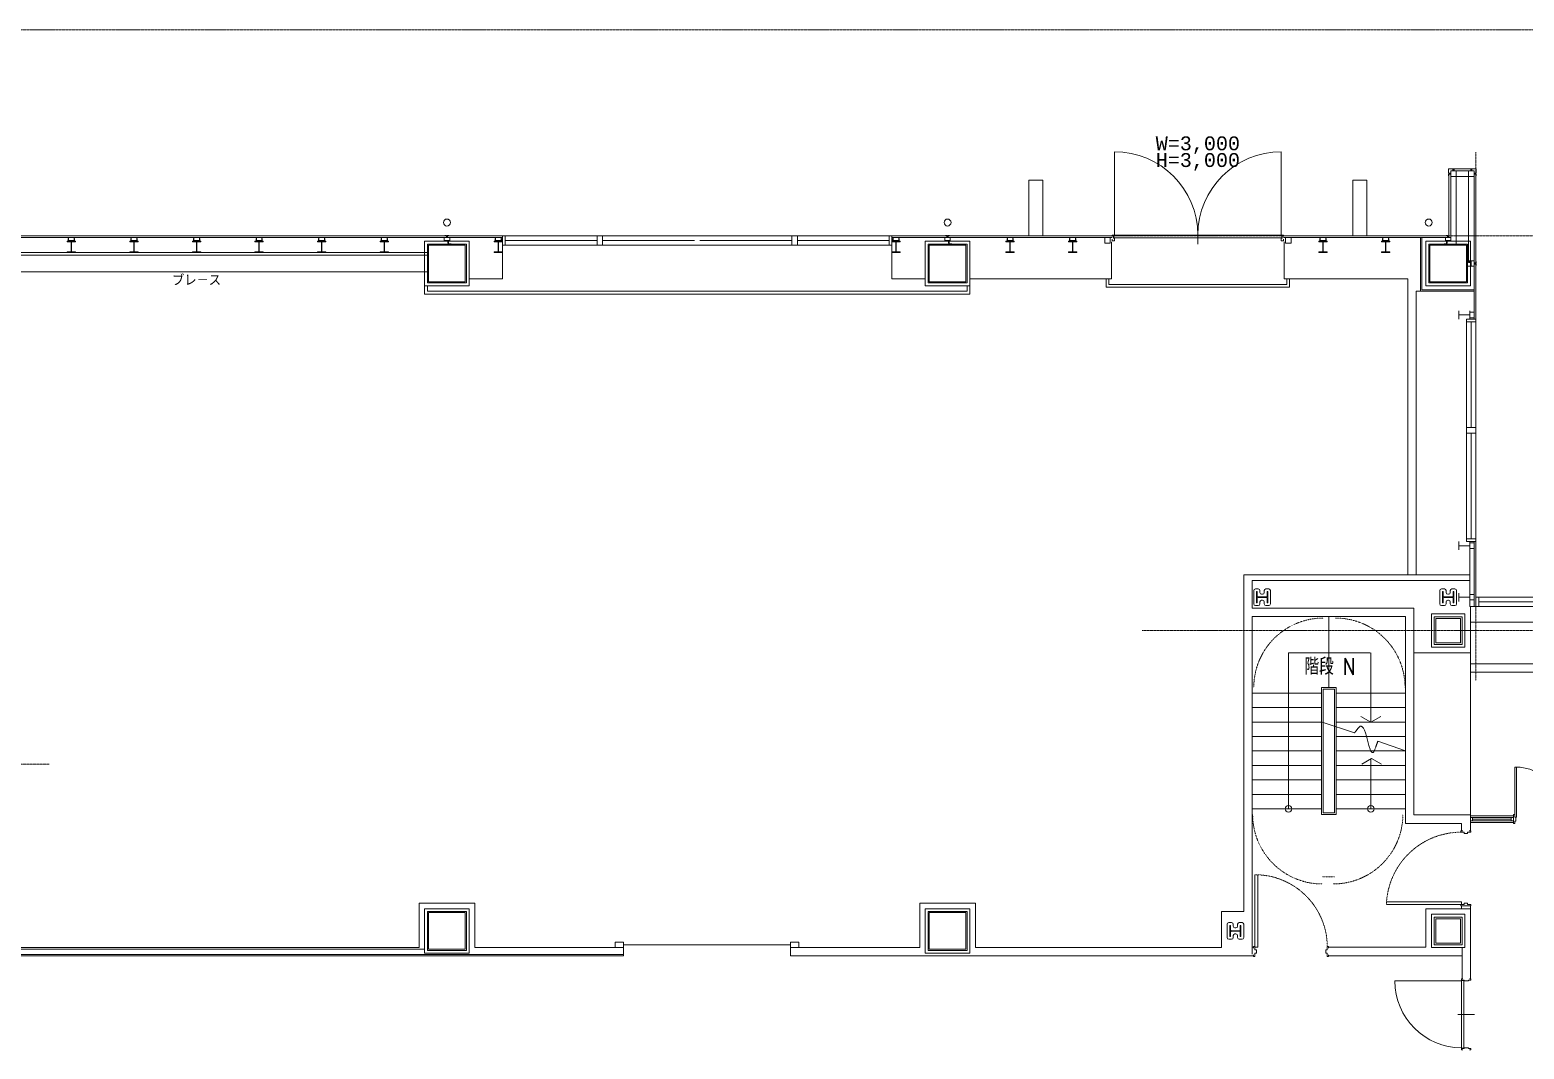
# Model space of a CAD drawing. Extents: x 225000 to 2157367, y 208400 to 840900.
# Drawn here: x 491429 to 518291, y 439077 to 457402 of the extents above; entities that cross this region are included whole.
import ezdxf
from ezdxf.enums import TextEntityAlignment as Align

# ---------------------------------------------------------------- set-up
doc = ezdxf.new("R2010")
doc.units = 0
doc.header["$LTSCALE"] = 10
for name, pattern in [('Data Center Layout_L20$0$CENTER', [2, 1.25, -0.25, 0.25, -0.25]), ('Data Center Layout_L20$0$HIDDENK1', [0.334, 0.167, -0.167]), ('Data Center Layout_L20$0$HIDDENK2', [0.5, 0.25, -0.25]), ('Data Center Layout_L20$0$PHANTOMK2', [2.082, 1.667, -0.083, 0.083, -0.083, 0.083, -0.083])]:
    doc.linetypes.add(name, pattern=pattern)
for name, color, linetype, lineweight in [('Data Center Layout_L20$0$ARC', 252, 'Continuous', 0), ('Data Center Layout_L20$0$K-SIN', 252, 'Data Center Layout_L20$0$CENTER', 9), ('Data Center Layout_L20$0$SUGATA3', 252, 'Continuous', 0)]:
    doc.layers.add(name, color=color, linetype=linetype, lineweight=lineweight)
doc.styles.add('Data Center Layout_L20$0$ATS', font='monotxt', dxfattribs={"bigfont": 'BIGFONT'})
doc.styles.add('Data Center Layout_L20$0$ROMS', font='ROMANS.shx', dxfattribs={"bigfont": 'bigfont.shx'})

# ---------------------------------------------------------------- blocks, each defined once
blk = doc.blocks.new('Data Center Layout_L20')
at = {"layer": 'Data Center Layout_L20$0$ARC'}
for p, q in [((510925.59, 255212.31), (510925.59, 253712.31)), ((513925.59, 255212.31), (513925.59, 253712.31)), ((516935.59, 254806.81), (516935.59, 253667.31)), ((516970.59, 254806.81), (516970.59, 253667.31)), ((517332.59, 254902.31), (517031.09, 254902.31)), ((517332.59, 254867.31), (517031.09, 254867.31)), ((517390.59, 254806.81), (517390.59, 252202.31)), ((517425.59, 254806.81), (517425.59, 252202.31)), ((472395.59, 253702.31), (499925.59, 253702.31)), ((472395.59, 253667.31), (499925.59, 253667.31)), ((506925.59, 253702.31), (499925.59, 253702.31)), ((499925.59, 252927.31), (499925.59, 253702.31)), ((499925.59, 253702.31), (499925.59, 253532.31)), ((499975.59, 253702.31), (499975.59, 253532.31)), ((499975.59, 253617.31), (501625.59, 253617.31)), ((501625.59, 253532.31), (501625.59, 253702.31)), ((501725.59, 253532.31), (501725.59, 253702.31)), ((501725.59, 253617.31), (503375.59, 253617.31)), ((503475.59, 253617.31), (505125.59, 253617.31)), ((505125.59, 253532.31), (505125.59, 253702.31)), ((505225.59, 253532.31), (505225.59, 253702.31)), ((505225.59, 253617.31), (506875.59, 253617.31)), ((506875.59, 253702.31), (506875.59, 253532.31)), ((506925.59, 253702.31), (506925.59, 253532.31)), ((506925.59, 253702.31), (510885.59, 253702.31)), ((506925.59, 253667.31), (510885.59, 253667.31)), ((510875.59, 253592.31), (510875.59, 252927.31)), ((513965.59, 253702.31), (516915.59, 253702.31)), ((513965.59, 253667.31), (516915.59, 253667.31)), ((513975.59, 253592.31), (513975.59, 252927.31)), ((516425.59, 253667.31), (516425.59, 252702.31)), ((516450.59, 253667.31), (516450.59, 252727.31)), ((490275.59, 253402.31), (498575.59, 253402.31)), ((499925.59, 253532.31), (506925.59, 253532.31)), ((498525.59, 252802.31), (498525.59, 252652.31)), ((498575.59, 252802.31), (498575.59, 252702.31)), ((499925.59, 252927.31), (499325.59, 252927.31)), ((507525.59, 252927.31), (506925.59, 252927.31)), ((508275.59, 252802.31), (508275.59, 252702.31)), ((510875.59, 252927.31), (508325.59, 252927.31)), ((508325.59, 252802.31), (508325.59, 252652.31)), ((516200.59, 252927.31), (513975.59, 252927.31)), ((516200.59, 247602.31), (516200.59, 252927.31)), ((498525.59, 252652.31), (508325.59, 252652.31)), ((498575.59, 252702.31), (508275.59, 252702.31)), ((516350.59, 247602.31), (516350.59, 252702.31)), ((517315.59, 252702.31), (516350.59, 252702.31)), ((517390.59, 252702.31), (516425.59, 252702.31)), ((517390.59, 252727.31), (516450.59, 252727.31)), ((517115.59, 252202.31), (517115.59, 252352.31)), ((517315.59, 252277.31), (517115.59, 252277.31)), ((517315.59, 252202.31), (517315.59, 252352.31)), ((517255.59, 252202.31), (517255.59, 248202.31)), ((517255.59, 252202.31), (517425.59, 252202.31)), ((517255.59, 252152.31), (517425.59, 252152.31)), ((517340.59, 252152.31), (517340.59, 250252.31)), ((517425.59, 252202.31), (517425.59, 248202.31)), ((517255.59, 250252.31), (517425.59, 250252.31)), ((517255.59, 250152.31), (517425.59, 250152.31)), ((517340.59, 250152.31), (517340.59, 248252.31)), ((517115.59, 248202.31), (517115.59, 248052.31)), ((517255.59, 248252.31), (517425.59, 248252.31)), ((517255.59, 248202.31), (517425.59, 248202.31)), ((517255.59, 248202.31), (517425.59, 248202.31)), ((517255.59, 248202.31), (517425.59, 248202.31)), ((517315.59, 248202.31), (517315.59, 248052.31)), ((517315.59, 248202.31), (517315.59, 247032.31)), ((517390.59, 248202.31), (517390.59, 247032.31)), ((517425.59, 248202.31), (517425.59, 247032.31)), ((517315.59, 248127.31), (517115.59, 248127.31)), ((517315.59, 247602.31), (513250.59, 247602.31)), ((513250.59, 241552.31), (513250.59, 247602.31)), ((517315.59, 247502.31), (513400.59, 247502.31)), ((513400.59, 247007.31), (513400.59, 247502.31)), ((513430.59, 247082.49), (513430.59, 247322.49)), ((513460.59, 247352.49), (513512.59, 247352.49)), ((513480.59, 247102.49), (513480.59, 247302.49)), ((513480.59, 247302.49), (513492.59, 247302.49)), ((513492.59, 247219.49), (513492.59, 247302.49)), ((513492.59, 247102.49), (513492.59, 247185.49)), ((513505.59, 247206.49), (513655.59, 247206.49)), ((513505.59, 247198.49), (513655.59, 247198.49)), ((513542.59, 247286.49), (513542.59, 247322.49)), ((513572.59, 247256.49), (513588.59, 247256.49)), ((513572.59, 247148.49), (513588.59, 247148.49)), ((513618.59, 247286.49), (513618.59, 247322.49)), ((513648.59, 247352.49), (513700.59, 247352.49)), ((513668.59, 247219.49), (513668.59, 247302.49)), ((513668.59, 247302.49), (513680.59, 247302.49)), ((513668.59, 247102.49), (513668.59, 247185.49)), ((513680.59, 247102.49), (513680.59, 247302.49)), ((513730.59, 247082.49), (513730.59, 247322.49)), ((516775.59, 247082.31), (516775.59, 247322.31)), ((516805.59, 247352.31), (516857.59, 247352.31)), ((516825.59, 247102.31), (516825.59, 247302.31)), ((516825.59, 247302.31), (516837.59, 247302.31)), ((516837.59, 247219.31), (516837.59, 247302.31)), ((516837.59, 247102.31), (516837.59, 247185.31)), ((516850.59, 247206.31), (517000.59, 247206.31)), ((516850.59, 247198.31), (517000.59, 247198.31)), ((516887.59, 247286.31), (516887.59, 247322.31)), ((516917.59, 247256.31), (516933.59, 247256.31)), ((516917.59, 247148.31), (516933.59, 247148.31)), ((516963.59, 247286.31), (516963.59, 247322.31)), ((516993.59, 247352.31), (517045.59, 247352.31)), ((517013.59, 247219.31), (517013.59, 247302.31)), ((517013.59, 247302.31), (517025.59, 247302.31)), ((517013.59, 247102.31), (517013.59, 247185.31)), ((517025.59, 247102.31), (517025.59, 247302.31)), ((517075.59, 247082.31), (517075.59, 247322.31)), ((517115.59, 247277.31), (517115.59, 247127.31)), ((517315.59, 247202.31), (517115.59, 247202.31)), ((517315.59, 247277.31), (517315.59, 247127.31)), ((517425.59, 247202.31), (522925.59, 247202.31)), ((517425.59, 247202.31), (517425.59, 247032.31)), ((517425.59, 247202.31), (517425.59, 247032.31)), ((517475.59, 247032.31), (517475.59, 247202.31)), ((517475.59, 247032.31), (517475.59, 247202.31)), ((516310.59, 247007.31), (513400.59, 247007.31)), ((513400.59, 240787.31), (513400.59, 246857.31)), ((516160.59, 246857.31), (513400.59, 246857.31)), ((513460.59, 247052.49), (513512.59, 247052.49)), ((513480.59, 247102.49), (513492.59, 247102.49)), ((513542.59, 247082.49), (513542.59, 247118.49)), ((513618.59, 247082.49), (513618.59, 247118.49)), ((513648.59, 247052.49), (513700.59, 247052.49)), ((513668.59, 247102.49), (513680.59, 247102.49)), ((516160.59, 243132.31), (516160.59, 246857.31)), ((516310.59, 243292.31), (516310.59, 247007.31)), ((516805.59, 247052.31), (516857.59, 247052.31)), ((516825.59, 247102.31), (516837.59, 247102.31)), ((516887.59, 247082.31), (516887.59, 247118.31)), ((516963.59, 247082.31), (516963.59, 247118.31)), ((516993.59, 247052.31), (517045.59, 247052.31)), ((517013.59, 247102.31), (517025.59, 247102.31)), ((517315.59, 247032.31), (517325.59, 247032.31)), ((517325.59, 247032.31), (517325.59, 243292.31)), ((517425.59, 247032.31), (517325.59, 247032.31)), ((517425.59, 247032.31), (522925.59, 247032.31)), ((517475.59, 247117.31), (519175.59, 247117.31)), ((516310.59, 246202.31), (517325.59, 246202.31)), ((517325.59, 246002.31), (522825.59, 246002.31)), ((517325.59, 245852.31), (522975.59, 245852.31)), ((517165.59, 243132.31), (516160.59, 243132.31)), ((517325.59, 243292.31), (516310.59, 243292.31)), ((517165.59, 243002.31), (517165.59, 243132.31)), ((517325.59, 243002.31), (517325.59, 243292.31)), ((517325.59, 243272.31), (518100.59, 243272.31)), ((517365.59, 243242.31), (517325.59, 243242.31)), ((517365.59, 243182.31), (517325.59, 243182.31)), ((517325.59, 243152.31), (518100.59, 243152.31)), ((517365.59, 243182.31), (517365.59, 243242.31)), ((517365.59, 243242.31), (518060.59, 243242.31)), ((517365.59, 243212.31), (518060.59, 243212.31)), ((517365.59, 243182.31), (518060.59, 243182.31)), ((518060.59, 243242.31), (518100.59, 243242.31)), ((518060.59, 243182.31), (518060.59, 243242.31)), ((518060.59, 243182.31), (518100.59, 243182.31)), ((517155.59, 243002.31), (517155.59, 242977.31)), ((517187.59, 243002.31), (517155.59, 243002.31)), ((517215.59, 242977.31), (517155.59, 242977.31)), ((517215.59, 242977.31), (517215.59, 242952.31)), ((517275.59, 242952.31), (517215.59, 242952.31)), ((517275.59, 242977.31), (517275.59, 242952.31)), ((517335.59, 242977.31), (517275.59, 242977.31)), ((517335.59, 243002.31), (517303.59, 243002.31)), ((517335.59, 243002.31), (517335.59, 242977.31)), ((513451.89, 240862.31), (513451.89, 242212.31)), ((513501.89, 240912.31), (513501.89, 242211.34)), ((498425.59, 241702.31), (499425.59, 241702.31)), ((498425.59, 241702.31), (499425.59, 241702.31)), ((498425.59, 240902.31), (498425.59, 241702.31)), ((499425.59, 241702.31), (499425.59, 240902.31)), ((507425.59, 240902.31), (507425.59, 241702.31)), ((507425.59, 241702.31), (508425.59, 241702.31)), ((508425.59, 241702.31), (508425.59, 240902.31)), ((512850.59, 240902.31), (512850.59, 241552.31)), ((513250.59, 241552.31), (512850.59, 241552.31)), ((517215.59, 241677.31), (515825.59, 241677.31)), ((517165.59, 241727.31), (515826.55, 241727.31)), ((516525.59, 240912.31), (516525.59, 241602.31)), ((516525.59, 241602.31), (517325.59, 241602.31)), ((517155.59, 241652.31), (517155.59, 241677.31)), ((517215.59, 241677.31), (517155.59, 241677.31)), ((517335.59, 241652.31), (517155.59, 241652.31)), ((517165.59, 241727.31), (517165.59, 241677.31)), ((517165.59, 241602.31), (517165.59, 241652.31)), ((517325.59, 241652.31), (517165.59, 241652.31)), ((517275.59, 241702.31), (517215.59, 241702.31)), ((517215.59, 241677.31), (517215.59, 241702.31)), ((517275.59, 241677.31), (517275.59, 241702.31)), ((517335.59, 241677.31), (517275.59, 241677.31)), ((517325.59, 241602.31), (517325.59, 241652.31)), ((517325.59, 241602.31), (517325.59, 240342.31)), ((517335.59, 241652.31), (517335.59, 241677.31)), ((512950.59, 241082.49), (512950.59, 241322.49)), ((512980.59, 241352.49), (513032.59, 241352.49)), ((513000.59, 241102.49), (513000.59, 241302.49)), ((513000.59, 241302.49), (513012.59, 241302.49)), ((513012.59, 241219.49), (513012.59, 241302.49)), ((513062.59, 241286.49), (513062.59, 241322.49)), ((513092.59, 241256.49), (513108.59, 241256.49)), ((513138.59, 241286.49), (513138.59, 241322.49)), ((513168.59, 241352.49), (513220.59, 241352.49)), ((513188.59, 241219.49), (513188.59, 241302.49)), ((513188.59, 241302.49), (513200.59, 241302.49)), ((513200.59, 241102.49), (513200.59, 241302.49)), ((513250.59, 241082.49), (513250.59, 241322.49)), ((501950.59, 240902.31), (501950.59, 241002.31)), ((502100.59, 241002.31), (501950.59, 241002.31)), ((502100.59, 240902.31), (502100.59, 241002.31)), ((505100.59, 240902.31), (505100.59, 241002.31)), ((505100.59, 241002.31), (505250.59, 241002.31)), ((505250.59, 240902.31), (505250.59, 241002.31)), ((512980.59, 241052.49), (513032.59, 241052.49)), ((513000.59, 241102.49), (513012.59, 241102.49)), ((513012.59, 241102.49), (513012.59, 241185.49)), ((513025.59, 241206.49), (513175.59, 241206.49)), ((513025.59, 241198.49), (513175.59, 241198.49)), ((513062.59, 241082.49), (513062.59, 241118.49)), ((513092.59, 241148.49), (513108.59, 241148.49)), ((513138.59, 241082.49), (513138.59, 241118.49)), ((513168.59, 241052.49), (513220.59, 241052.49)), ((513188.59, 241102.49), (513188.59, 241185.49)), ((513188.59, 241102.49), (513200.59, 241102.49)), ((498425.59, 240902.31), (490550.59, 240902.31)), ((498525.59, 240877.31), (490550.59, 240877.31)), ((502100.59, 240777.31), (490550.59, 240777.31)), ((502100.59, 240752.31), (490550.59, 240752.31)), ((502100.59, 240902.31), (499425.59, 240902.31)), ((502100.59, 240752.31), (502100.59, 240902.31)), ((505100.59, 240752.31), (505100.59, 240902.31)), ((507425.59, 240902.31), (505100.59, 240902.31)), ((513400.59, 240752.31), (505100.59, 240752.31)), ((507575.59, 240852.31), (508275.59, 240852.31)), ((512850.59, 240902.31), (508425.59, 240902.31)), ((513400.59, 240912.31), (513426.89, 240912.31)), ((513400.59, 240912.31), (513426.89, 240912.31)), ((513400.59, 240752.31), (513426.89, 240752.31)), ((513400.59, 240752.31), (513426.89, 240752.31)), ((513426.89, 240922.31), (513426.89, 240890.31)), ((513426.89, 240922.31), (513451.89, 240922.31)), ((513426.89, 240774.31), (513426.89, 240742.31)), ((513426.89, 240742.31), (513451.89, 240742.31)), ((513451.89, 240922.31), (513451.89, 240862.31)), ((513501.89, 240912.31), (513451.89, 240912.31)), ((513451.89, 240862.31), (513476.89, 240862.31)), ((513451.89, 240802.31), (513476.89, 240802.31)), ((513451.89, 240802.31), (513451.89, 240742.31)), ((513476.89, 240862.31), (513476.89, 240802.31)), ((514726.89, 240862.31), (514726.89, 240802.31)), ((514751.89, 240862.31), (514726.89, 240862.31)), ((514751.89, 240802.31), (514726.89, 240802.31)), ((514751.89, 240922.31), (514751.89, 240862.31)), ((514776.89, 240922.31), (514751.89, 240922.31)), ((514751.89, 240802.31), (514751.89, 240742.31)), ((514776.89, 240742.31), (514751.89, 240742.31)), ((514776.89, 240922.31), (514776.89, 240890.31)), ((514776.89, 240912.31), (516525.59, 240912.31)), ((514776.89, 240774.31), (514776.89, 240742.31)), ((514776.89, 240752.31), (517175.59, 240752.31)), ((517175.59, 240902.31), (517175.59, 240342.31)), ((515965.59, 240302.31), (517165.59, 240302.31))]:
    blk.add_line(p, q, dxfattribs=at)
at = {"layer": 'Data Center Layout_L20$0$ARC', "linetype": 'Continuous'}
for p, q in [((512425.59, 253852.31), (512425.59, 253552.31)), ((506925.59, 253702.31), (506925.59, 252927.31)), ((517255.59, 252202.31), (517425.59, 252202.31)), ((517255.59, 248202.31), (517425.59, 248202.31)), ((522825.59, 246752.31), (517325.59, 246752.31)), ((517400.59, 239702.31), (517100.59, 239702.31))]:
    blk.add_line(p, q, dxfattribs=at)
at = {"layer": 'Data Center Layout_L20$0$ARC', "linetype": 'Data Center Layout_L20$0$PHANTOMK2'}
blk.add_line((502100.59, 240952.31), (505100.59, 240952.31), dxfattribs=at)
at = {"layer": 'Data Center Layout_L20$0$ARC', "linetype": 'Continuous'}
for points in [[(509388.09, 253702.31), (509388.09, 254702.31), (509638.09, 254702.31), (509638.09, 253702.31)], [(515213.09, 253702.31), (515213.09, 254702.31), (515463.09, 254702.31), (515463.09, 253702.31)]]:
    blk.add_lwpolyline(points, close=True, dxfattribs=at)
at = {"layer": 'Data Center Layout_L20$0$ARC'}
for points in [[(516933.59, 254779.31), (516933.59, 254809.31), (516970.59, 254809.31), (516970.59, 254824.31), (516933.59, 254824.31), (516933.59, 254904.31), (517013.59, 254904.31), (517013.59, 254867.31), (517028.59, 254867.31), (517028.59, 254904.31), (517058.59, 254904.31)], [(517427.59, 254779.31), (517427.59, 254809.31), (517390.59, 254809.31), (517390.59, 254824.31), (517427.59, 254824.31), (517427.59, 254904.31), (517347.59, 254904.31), (517347.59, 254867.31), (517332.59, 254867.31), (517332.59, 254904.31), (517302.59, 254904.31)], [(498888.09, 253704.31), (498918.09, 253704.31), (498918.09, 253688.31), (498933.09, 253688.31), (498933.09, 253704.31), (498963.09, 253704.31)], [(507888.09, 253704.31), (507918.09, 253704.31), (507918.09, 253688.31), (507933.09, 253688.31), (507933.09, 253704.31), (507963.09, 253704.31)], [(510885.59, 253687.31), (510885.59, 253712.31), (510910.59, 253712.31), (510910.59, 253657.31), (510925.59, 253657.31), (510925.59, 253612.31), (510885.59, 253612.31), (510885.59, 253637.31)], [(513965.59, 253687.31), (513965.59, 253712.31), (513940.59, 253712.31), (513940.59, 253657.31), (513925.59, 253657.31), (513925.59, 253612.31), (513965.59, 253612.31), (513965.59, 253637.31)], [(516933.09, 253667.31), (516918.09, 253667.31), (516918.09, 253704.31), (516888.09, 253704.31)], [(517427.59, 253164.81), (517427.59, 253194.81), (517411.59, 253194.81), (517411.59, 253209.81), (517427.59, 253209.81), (517427.59, 253239.81)], [(518100.59, 243131.31), (518125.59, 243131.31), (518125.59, 243176.31), (518140.59, 243176.31), (518140.59, 243248.31), (518125.59, 243248.31), (518125.59, 243293.31), (518100.59, 243293.31), (518100.59, 243131.31)], [(517310.59, 240342.31), (517335.59, 240342.31), (517335.59, 240317.31), (517290.59, 240317.31), (517290.59, 240302.31), (517210.59, 240302.31), (517210.59, 240317.31), (517165.59, 240317.31), (517165.59, 240342.31), (517190.59, 240342.31)], [(517310.59, 239062.31), (517335.59, 239062.31), (517335.59, 239087.31), (517290.59, 239087.31), (517290.59, 239102.31), (517210.59, 239102.31), (517210.59, 239087.31), (517165.59, 239087.31), (517165.59, 239062.31), (517190.59, 239062.31)]]:
    blk.add_lwpolyline(points, dxfattribs=at)
for points in [[(516935.59, 254826.81), (516935.59, 254806.81), (516970.59, 254806.81), (516970.59, 254826.81)], [(516970.59, 254867.31), (517070.59, 254867.31), (517070.59, 254767.31), (516970.59, 254767.31)], [(517011.09, 254902.31), (517031.09, 254902.31), (517031.09, 254867.31), (517011.09, 254867.31)], [(517390.59, 254867.31), (517290.59, 254867.31), (517290.59, 254767.31), (517390.59, 254767.31)], [(517350.09, 254902.31), (517330.09, 254902.31), (517330.09, 254867.31), (517350.09, 254867.31)], [(517425.59, 254826.81), (517425.59, 254806.81), (517390.59, 254806.81), (517390.59, 254826.81)], [(492100.59, 253602.31), (492250.59, 253602.31), (492250.59, 253593.31), (492178.59, 253593.31), (492178.59, 253411.31), (492250.59, 253411.31), (492250.59, 253402.31), (492100.59, 253402.31), (492100.59, 253411.31), (492172.59, 253411.31), (492172.59, 253593.31), (492100.59, 253593.31)], [(492119.59, 253652.31), (492119.59, 253602.31), (492169.59, 253602.31), (492169.59, 253608.31), (492125.59, 253608.31), (492125.59, 253652.31)], [(492125.59, 253617.31), (492225.59, 253617.31), (492225.59, 253667.31), (492125.59, 253667.31)], [(492231.59, 253652.31), (492231.59, 253602.31), (492181.59, 253602.31), (492181.59, 253608.31), (492225.59, 253608.31), (492225.59, 253652.31)], [(493225.59, 253602.31), (493375.59, 253602.31), (493375.59, 253593.31), (493303.59, 253593.31), (493303.59, 253411.31), (493375.59, 253411.31), (493375.59, 253402.31), (493225.59, 253402.31), (493225.59, 253411.31), (493297.59, 253411.31), (493297.59, 253593.31), (493225.59, 253593.31)], [(493244.59, 253652.31), (493244.59, 253602.31), (493294.59, 253602.31), (493294.59, 253608.31), (493250.59, 253608.31), (493250.59, 253652.31)], [(493250.59, 253617.31), (493350.59, 253617.31), (493350.59, 253667.31), (493250.59, 253667.31)], [(493356.59, 253652.31), (493356.59, 253602.31), (493306.59, 253602.31), (493306.59, 253608.31), (493350.59, 253608.31), (493350.59, 253652.31)], [(494350.59, 253602.31), (494500.59, 253602.31), (494500.59, 253593.31), (494428.59, 253593.31), (494428.59, 253411.31), (494500.59, 253411.31), (494500.59, 253402.31), (494350.59, 253402.31), (494350.59, 253411.31), (494422.59, 253411.31), (494422.59, 253593.31), (494350.59, 253593.31)], [(494369.59, 253652.31), (494369.59, 253602.31), (494419.59, 253602.31), (494419.59, 253608.31), (494375.59, 253608.31), (494375.59, 253652.31)], [(494375.59, 253617.31), (494475.59, 253617.31), (494475.59, 253667.31), (494375.59, 253667.31)], [(494481.59, 253652.31), (494481.59, 253602.31), (494431.59, 253602.31), (494431.59, 253608.31), (494475.59, 253608.31), (494475.59, 253652.31)], [(495475.59, 253602.31), (495625.59, 253602.31), (495625.59, 253593.31), (495553.59, 253593.31), (495553.59, 253411.31), (495625.59, 253411.31), (495625.59, 253402.31), (495475.59, 253402.31), (495475.59, 253411.31), (495547.59, 253411.31), (495547.59, 253593.31), (495475.59, 253593.31)], [(495494.59, 253652.31), (495494.59, 253602.31), (495544.59, 253602.31), (495544.59, 253608.31), (495500.59, 253608.31), (495500.59, 253652.31)], [(495500.59, 253617.31), (495600.59, 253617.31), (495600.59, 253667.31), (495500.59, 253667.31)], [(495606.59, 253652.31), (495606.59, 253602.31), (495556.59, 253602.31), (495556.59, 253608.31), (495600.59, 253608.31), (495600.59, 253652.31)], [(496600.59, 253602.31), (496750.59, 253602.31), (496750.59, 253593.31), (496678.59, 253593.31), (496678.59, 253411.31), (496750.59, 253411.31), (496750.59, 253402.31), (496600.59, 253402.31), (496600.59, 253411.31), (496672.59, 253411.31), (496672.59, 253593.31), (496600.59, 253593.31)], [(496619.59, 253652.31), (496619.59, 253602.31), (496669.59, 253602.31), (496669.59, 253608.31), (496625.59, 253608.31), (496625.59, 253652.31)], [(496625.59, 253617.31), (496725.59, 253617.31), (496725.59, 253667.31), (496625.59, 253667.31)], [(496731.59, 253652.31), (496731.59, 253602.31), (496681.59, 253602.31), (496681.59, 253608.31), (496725.59, 253608.31), (496725.59, 253652.31)], [(497725.59, 253602.31), (497875.59, 253602.31), (497875.59, 253593.31), (497803.59, 253593.31), (497803.59, 253411.31), (497875.59, 253411.31), (497875.59, 253402.31), (497725.59, 253402.31), (497725.59, 253411.31), (497797.59, 253411.31), (497797.59, 253593.31), (497725.59, 253593.31)], [(497744.59, 253652.31), (497744.59, 253602.31), (497794.59, 253602.31), (497794.59, 253608.31), (497750.59, 253608.31), (497750.59, 253652.31)], [(497750.59, 253617.31), (497850.59, 253617.31), (497850.59, 253667.31), (497750.59, 253667.31)], [(497856.59, 253652.31), (497856.59, 253602.31), (497806.59, 253602.31), (497806.59, 253608.31), (497850.59, 253608.31), (497850.59, 253652.31)], [(498525.59, 253602.31), (499325.59, 253602.31), (499325.59, 252802.31), (498525.59, 252802.31)], [(498875.59, 253617.31), (498975.59, 253617.31), (498975.59, 253667.31), (498875.59, 253667.31)], [(498900.59, 253617.31), (498950.59, 253617.31), (498950.59, 253567.31), (498944.59, 253567.31), (498944.59, 253611.31), (498900.59, 253611.31)], [(498915.59, 253702.31), (498935.59, 253702.31), (498935.59, 253667.31), (498915.59, 253667.31)], [(498950.59, 253602.31), (498950.59, 253552.31), (499000.59, 253552.31), (499000.59, 253558.31), (498956.59, 253558.31), (498956.59, 253602.31)], [(499775.59, 253602.31), (499925.59, 253602.31), (499925.59, 253593.31), (499853.59, 253593.31), (499853.59, 253411.31), (499925.59, 253411.31), (499925.59, 253402.31), (499775.59, 253402.31), (499775.59, 253411.31), (499847.59, 253411.31), (499847.59, 253593.31), (499775.59, 253593.31)], [(499794.59, 253652.31), (499794.59, 253602.31), (499844.59, 253602.31), (499844.59, 253608.31), (499800.59, 253608.31), (499800.59, 253652.31)], [(499800.59, 253617.31), (499900.59, 253617.31), (499900.59, 253667.31), (499800.59, 253667.31)], [(499906.59, 253652.31), (499906.59, 253602.31), (499856.59, 253602.31), (499856.59, 253608.31), (499900.59, 253608.31), (499900.59, 253652.31)], [(506925.59, 253602.31), (507075.59, 253602.31), (507075.59, 253593.31), (507003.59, 253593.31), (507003.59, 253411.31), (507075.59, 253411.31), (507075.59, 253402.31), (506925.59, 253402.31), (506925.59, 253411.31), (506997.59, 253411.31), (506997.59, 253593.31), (506925.59, 253593.31)], [(506944.59, 253652.31), (506944.59, 253602.31), (506994.59, 253602.31), (506994.59, 253608.31), (506950.59, 253608.31), (506950.59, 253652.31)], [(506950.59, 253617.31), (507050.59, 253617.31), (507050.59, 253667.31), (506950.59, 253667.31)], [(507056.59, 253652.31), (507056.59, 253602.31), (507006.59, 253602.31), (507006.59, 253608.31), (507050.59, 253608.31), (507050.59, 253652.31)], [(507525.59, 253602.31), (508325.59, 253602.31), (508325.59, 252802.31), (507525.59, 252802.31)], [(507875.59, 253617.31), (507975.59, 253617.31), (507975.59, 253667.31), (507875.59, 253667.31)], [(507900.59, 253617.31), (507950.59, 253617.31), (507950.59, 253567.31), (507944.59, 253567.31), (507944.59, 253611.31), (507900.59, 253611.31)], [(507915.59, 253702.31), (507935.59, 253702.31), (507935.59, 253667.31), (507915.59, 253667.31)], [(507950.59, 253602.31), (507950.59, 253552.31), (508000.59, 253552.31), (508000.59, 253558.31), (507956.59, 253558.31), (507956.59, 253602.31)], [(508975.59, 253602.31), (509125.59, 253602.31), (509125.59, 253593.31), (509053.59, 253593.31), (509053.59, 253411.31), (509125.59, 253411.31), (509125.59, 253402.31), (508975.59, 253402.31), (508975.59, 253411.31), (509047.59, 253411.31), (509047.59, 253593.31), (508975.59, 253593.31)], [(508994.59, 253652.31), (508994.59, 253602.31), (509044.59, 253602.31), (509044.59, 253608.31), (509000.59, 253608.31), (509000.59, 253652.31)], [(509000.59, 253617.31), (509100.59, 253617.31), (509100.59, 253667.31), (509000.59, 253667.31)], [(509106.59, 253652.31), (509106.59, 253602.31), (509056.59, 253602.31), (509056.59, 253608.31), (509100.59, 253608.31), (509100.59, 253652.31)], [(510100.59, 253602.31), (510250.59, 253602.31), (510250.59, 253593.31), (510178.59, 253593.31), (510178.59, 253411.31), (510250.59, 253411.31), (510250.59, 253402.31), (510100.59, 253402.31), (510100.59, 253411.31), (510172.59, 253411.31), (510172.59, 253593.31), (510100.59, 253593.31)], [(510119.59, 253652.31), (510119.59, 253602.31), (510169.59, 253602.31), (510169.59, 253608.31), (510125.59, 253608.31), (510125.59, 253652.31)], [(510125.59, 253617.31), (510225.59, 253617.31), (510225.59, 253667.31), (510125.59, 253667.31)], [(510231.59, 253652.31), (510231.59, 253602.31), (510181.59, 253602.31), (510181.59, 253608.31), (510225.59, 253608.31), (510225.59, 253652.31)], [(510750.59, 253567.31), (510850.59, 253567.31), (510850.59, 253667.31), (510750.59, 253667.31)], [(510915.59, 253712.31), (512425.59, 253712.31), (512425.59, 253662.31), (510915.59, 253662.31)], [(513935.59, 253712.31), (512425.59, 253712.31), (512425.59, 253662.31), (513935.59, 253662.31)], [(514100.59, 253567.31), (514000.59, 253567.31), (514000.59, 253667.31), (514100.59, 253667.31)], [(514600.59, 253602.31), (514750.59, 253602.31), (514750.59, 253593.31), (514678.59, 253593.31), (514678.59, 253411.31), (514750.59, 253411.31), (514750.59, 253402.31), (514600.59, 253402.31), (514600.59, 253411.31), (514672.59, 253411.31), (514672.59, 253593.31), (514600.59, 253593.31)], [(514619.59, 253652.31), (514619.59, 253602.31), (514669.59, 253602.31), (514669.59, 253608.31), (514625.59, 253608.31), (514625.59, 253652.31)], [(514625.59, 253617.31), (514725.59, 253617.31), (514725.59, 253667.31), (514625.59, 253667.31)], [(514731.59, 253652.31), (514731.59, 253602.31), (514681.59, 253602.31), (514681.59, 253608.31), (514725.59, 253608.31), (514725.59, 253652.31)], [(515725.59, 253602.31), (515875.59, 253602.31), (515875.59, 253593.31), (515803.59, 253593.31), (515803.59, 253411.31), (515875.59, 253411.31), (515875.59, 253402.31), (515725.59, 253402.31), (515725.59, 253411.31), (515797.59, 253411.31), (515797.59, 253593.31), (515725.59, 253593.31)], [(515744.59, 253652.31), (515744.59, 253602.31), (515794.59, 253602.31), (515794.59, 253608.31), (515750.59, 253608.31), (515750.59, 253652.31)], [(515750.59, 253617.31), (515850.59, 253617.31), (515850.59, 253667.31), (515750.59, 253667.31)], [(515856.59, 253652.31), (515856.59, 253602.31), (515806.59, 253602.31), (515806.59, 253608.31), (515850.59, 253608.31), (515850.59, 253652.31)], [(516525.59, 253602.31), (517325.59, 253602.31), (517325.59, 252802.31), (516525.59, 252802.31)], [(516900.59, 253602.31), (516900.59, 253552.31), (516850.59, 253552.31), (516850.59, 253558.31), (516894.59, 253558.31), (516894.59, 253602.31)], [(516975.59, 253617.31), (516875.59, 253617.31), (516875.59, 253667.31), (516975.59, 253667.31)], [(516950.59, 253617.31), (516900.59, 253617.31), (516900.59, 253567.31), (516906.59, 253567.31), (516906.59, 253611.31), (516950.59, 253611.31)], [(516935.59, 253702.31), (516915.59, 253702.31), (516915.59, 253667.31), (516935.59, 253667.31)], [(490275.59, 253052.31), (498575.59, 253052.31), (498575.59, 253352.31), (490275.59, 253352.31)], [(498575.59, 253552.31), (499275.59, 253552.31), (499275.59, 252852.31), (498575.59, 252852.31)], [(498575.59, 252852.31), (498575.59, 253552.31), (499275.59, 253552.31), (499275.59, 252852.31)], [(498595.59, 252872.31), (498595.59, 253532.31), (499255.59, 253532.31), (499255.59, 252872.31)], [(507575.59, 252852.31), (507575.59, 253552.31), (508275.59, 253552.31), (508275.59, 252852.31)], [(507595.59, 252872.31), (507595.59, 253532.31), (508255.59, 253532.31), (508255.59, 252872.31)], [(516575.59, 252852.31), (516575.59, 253552.31), (517275.59, 253552.31), (517275.59, 252852.31)], [(516595.59, 252872.31), (516595.59, 253532.31), (517255.59, 253532.31), (517255.59, 252872.31)], [(517325.59, 253227.31), (517275.59, 253227.31), (517275.59, 253277.31), (517281.59, 253277.31), (517281.59, 253233.31), (517325.59, 253233.31)], [(517275.59, 253252.31), (517390.59, 253252.31), (517390.59, 253152.31), (517275.59, 253152.31)], [(517340.59, 253177.31), (517340.59, 253227.31), (517290.59, 253227.31), (517290.59, 253221.31), (517334.59, 253221.31), (517334.59, 253177.31)], [(517340.59, 253152.31), (517340.59, 253252.31), (517390.59, 253252.31), (517390.59, 253152.31)], [(517425.59, 253192.31), (517425.59, 253212.31), (517390.59, 253212.31), (517390.59, 253192.31)], [(517315.59, 252227.31), (517390.59, 252227.31), (517390.59, 252327.31), (517315.59, 252327.31)], [(517315.59, 248177.31), (517390.59, 248177.31), (517390.59, 248077.31), (517315.59, 248077.31)], [(517315.59, 247252.31), (517390.59, 247252.31), (517390.59, 247152.31), (517315.59, 247152.31)], [(516625.59, 246902.31), (517225.59, 246902.31), (517225.59, 246302.31), (516625.59, 246302.31)], [(516675.59, 246352.31), (516675.59, 246852.31), (517175.59, 246852.31), (517175.59, 246352.31)], [(516705.59, 246382.31), (516705.59, 246822.31), (517145.59, 246822.31), (517145.59, 246382.31)], [(518125.59, 244148.31), (518155.59, 244148.31), (518155.59, 243248.31), (518125.59, 243248.31)], [(498525.59, 241602.31), (499325.59, 241602.31), (499325.59, 240802.31), (498525.59, 240802.31)], [(498575.59, 240852.31), (498575.59, 241552.31), (499275.59, 241552.31), (499275.59, 240852.31)], [(498595.59, 240872.31), (498595.59, 241532.31), (499255.59, 241532.31), (499255.59, 240872.31)], [(507525.59, 241602.31), (508325.59, 241602.31), (508325.59, 240802.31), (507525.59, 240802.31)], [(507575.59, 240852.31), (507575.59, 241552.31), (508275.59, 241552.31), (508275.59, 240852.31)], [(507595.59, 240872.31), (507595.59, 241532.31), (508255.59, 241532.31), (508255.59, 240872.31)], [(516625.59, 241502.31), (517225.59, 241502.31), (517225.59, 240902.31), (516625.59, 240902.31)], [(516675.59, 240952.31), (516675.59, 241452.31), (517175.59, 241452.31), (517175.59, 240952.31)], [(516705.59, 240982.31), (516705.59, 241422.31), (517145.59, 241422.31), (517145.59, 240982.31)], [(517165.59, 240312.31), (517165.59, 239092.31), (517205.59, 239092.31), (517205.59, 240312.31)]]:
    blk.add_lwpolyline(points, close=True, dxfattribs=at)
for centre in [(498925.59, 253938.56), (507925.59, 253938.56), (516575.34, 253938.56)]:
    blk.add_circle(centre, 62.5, dxfattribs=at)
for centre, radius, start, end in [((510925.59, 253712.31), 1500, 0, 90), ((513925.59, 253712.31), 1500, 90, 180), ((513460.59, 247322.49), 30, 90, 180), ((513505.59, 247219.49), 13, 180, 270), ((513505.59, 247185.49), 13, 90, 180), ((513512.59, 247322.49), 30, 0, 90), ((513572.59, 247286.49), 30, 180, 270), ((513572.59, 247118.49), 30, 90, 180), ((513588.59, 247286.49), 30, 270, 0), ((513588.59, 247118.49), 30, 0, 90), ((513648.59, 247322.49), 30, 90, 180), ((513655.59, 247219.49), 13, 270, 0), ((513655.59, 247185.49), 13, 0, 90), ((513700.59, 247322.49), 30, 0, 90), ((516805.59, 247322.31), 30, 90, 180), ((516850.59, 247219.31), 13, 180, 270), ((516850.59, 247185.31), 13, 90, 180), ((516857.59, 247322.31), 30, 0, 90), ((516917.59, 247286.31), 30, 180, 270), ((516917.59, 247118.31), 30, 90, 180), ((516933.59, 247286.31), 30, 270, 0), ((516933.59, 247118.31), 30, 0, 90), ((516993.59, 247322.31), 30, 90, 180), ((517000.59, 247219.31), 13, 270, 0), ((517000.59, 247185.31), 13, 0, 90), ((517045.59, 247322.31), 30, 0, 90), ((513460.59, 247082.49), 30, 180, 270), ((513512.59, 247082.49), 30, 270, 0), ((513648.59, 247082.49), 30, 180, 270), ((513700.59, 247082.49), 30, 270, 0), ((516805.59, 247082.31), 30, 180, 270), ((516857.59, 247082.31), 30, 270, 0), ((516993.59, 247082.31), 30, 180, 270), ((517045.59, 247082.31), 30, 270, 0), ((518125.59, 243248.31), 900, 0, 90), ((512980.59, 241322.49), 30, 90, 180), ((513025.59, 241219.49), 13, 180, 270), ((513032.59, 241322.49), 30, 0, 90), ((513092.59, 241286.49), 30, 180, 270), ((513108.59, 241286.49), 30, 270, 0), ((513168.59, 241322.49), 30, 90, 180), ((513175.59, 241219.49), 13, 270, 0), ((513220.59, 241322.49), 30, 0, 90), ((512980.59, 241082.49), 30, 180, 270), ((513025.59, 241185.49), 13, 90, 180), ((513032.59, 241082.49), 30, 270, 0), ((513092.59, 241118.49), 30, 90, 180), ((513108.59, 241118.49), 30, 0, 90), ((513168.59, 241082.49), 30, 180, 270), ((513175.59, 241185.49), 13, 0, 90), ((513220.59, 241082.49), 30, 270, 0), ((517165.59, 240302.31), 1200, 180, 270)]:
    blk.add_arc(centre, radius, start, end, dxfattribs=at)
at = {"layer": 'Data Center Layout_L20$0$ARC', "linetype": 'Data Center Layout_L20$0$HIDDENK2'}
for centre, radius, start, end in [((517158.38, 241633.83), 1343.5, 89.692715, 178.145437), ((513451.89, 240912.31), 1300, 0, 90)]:
    blk.add_arc(centre, radius, start, end, dxfattribs=at)
at = {"layer": 'Data Center Layout_L20$0$ARC'}
for p in [(513580.59, 247202.49), (516925.59, 247202.31), (513100.59, 241202.49)]:
    blk.add_point(p, dxfattribs=at)
at = {"layer": 'Data Center Layout_L20$0$K-SIN'}
for p, q in [((264786.62, 257402.31), (546925.59, 257402.31)), ((517425.59, 255202.31), (517425.59, 245702.31)), ((265925.59, 253702.31), (546925.59, 253702.31)), ((511425.59, 246602.31), (546925.59, 246602.31)), ((442925.59, 244202.31), (491775.59, 244202.31))]:
    blk.add_line(p, q, dxfattribs=at)
at = {"layer": 'Data Center Layout_L20$0$SUGATA3'}
for p, q in [((517070.59, 254806.81), (517070.59, 253552.31)), ((517290.59, 254767.31), (517070.59, 254767.31)), ((517290.59, 254806.81), (517290.59, 253252.31)), ((514780.59, 245577.31), (514780.59, 246857.31)), ((514055.59, 243397.31), (514055.59, 246202.31)), ((514055.59, 246202.31), (515525.59, 246202.31)), ((515535.59, 244957.31), (515535.59, 246202.31)), ((514650.59, 243297.31), (514650.59, 245577.31)), ((514650.59, 245577.31), (514910.59, 245577.31)), ((514680.59, 243327.31), (514680.59, 245547.31)), ((514680.59, 245547.31), (514880.59, 245547.31)), ((514880.59, 243327.31), (514880.59, 245547.31)), ((514910.59, 243297.31), (514910.59, 245577.31)), ((513400.59, 245477.31), (514650.59, 245477.31)), ((514910.59, 245477.31), (516160.59, 245477.31)), ((513400.59, 245217.31), (514650.59, 245217.31)), ((514910.59, 245217.31), (516160.59, 245217.31)), ((515535.59, 244957.31), (515357.19, 245060.31)), ((515535.59, 244957.31), (515713.99, 245060.31)), ((513400.59, 244957.31), (514650.59, 244957.31)), ((514660.59, 244957.31), (515244.04, 244766)), ((514910.59, 244957.31), (516160.59, 244957.31)), ((513400.59, 244697.31), (514650.59, 244697.31)), ((514910.59, 244697.31), (516160.59, 244697.31)), ((515661.47, 244616.3), (516160.59, 244437.31)), ((513400.59, 244437.31), (514650.59, 244437.31)), ((513400.59, 244177.31), (514650.59, 244177.31)), ((514910.59, 244437.31), (516160.59, 244437.31)), ((514910.59, 244177.31), (516160.59, 244177.31)), ((515549.49, 244304.32), (515371.09, 244201.32)), ((515535.59, 243397.31), (515535.59, 244296.29)), ((515549.49, 244304.32), (515727.89, 244201.32)), ((513400.59, 243917.31), (514650.59, 243917.31)), ((514910.59, 243917.31), (516160.59, 243917.31)), ((513400.59, 243657.31), (514650.59, 243657.31)), ((514910.59, 243657.31), (516160.59, 243657.31)), ((513400.59, 243397.31), (514650.59, 243397.31)), ((514910.59, 243397.31), (516160.59, 243397.31)), ((514650.59, 243297.31), (514910.59, 243297.31)), ((514680.59, 243327.31), (514880.59, 243327.31))]:
    blk.add_line(p, q, dxfattribs=at)
at = {"layer": 'Data Center Layout_L20$0$SUGATA3', "linetype": 'Data Center Layout_L20$0$HIDDENK1'}
blk.add_line((514660.59, 242172.31), (514880.59, 242172.31), dxfattribs=at)
blk.add_line((514660.59, 242172.31), (514880.59, 242172.31), dxfattribs=at)
at = {"layer": 'Data Center Layout_L20$0$SUGATA3', "linetype": 'Continuous'}
for points in [[(510775.59, 252927.31), (510775.59, 252777.31), (514075.59, 252777.31), (514075.59, 252777.31), (514075.59, 252927.31)], [(510825.59, 252927.31), (510825.59, 252827.31), (514025.59, 252827.31), (514025.59, 252927.31)]]:
    blk.add_lwpolyline(points, dxfattribs=at)
at = {"layer": 'Data Center Layout_L20$0$SUGATA3'}
blk.add_polyline3d([(515244.04, 244766, 0), (515244.16, 244766.15, 0), (515244.53, 244766.61, 0), (515245.15, 244767.38, 0), (515246.01, 244768.45, 0), (515247.11, 244769.82, 0), (515248.46, 244771.51, 0), (515250.06, 244773.5, 0), (515251.9, 244775.79, 0), (515253.99, 244778.4, 0), (515256.33, 244781.3, 0), (515258.9, 244784.52, 0), (515261.73, 244788.04, 0), (515264.8, 244791.86, 0), (515268.12, 244796, 0), (515271.68, 244800.43, 0), (515275.49, 244805.18, 0), (515279.54, 244810.23, 0), (515283.84, 244815.59, 0), (515288.39, 244821.25, 0), (515293.18, 244827.22, 0), (515298.21, 244833.49, 0), (515303.49, 244840.07, 0), (515309.02, 244846.96, 0), (515314.79, 244854.15, 0), (515320.81, 244861.65, 0), (515320.81, 244861.65, 0), (515326.95, 244868.63, 0), (515333.09, 244874.26, 0), (515339.23, 244878.53, 0), (515345.36, 244881.45, 0), (515351.49, 244883.03, 0), (515357.62, 244883.25, 0), (515363.75, 244882.12, 0), (515369.87, 244879.64, 0), (515375.99, 244875.81, 0), (515382.11, 244870.63, 0), (515388.22, 244864.1, 0), (515394.34, 244856.22, 0), (515400.45, 244846.98, 0), (515406.56, 244836.4, 0), (515412.66, 244824.46, 0), (515418.77, 244811.18, 0), (515424.87, 244796.54, 0), (515430.97, 244780.55, 0), (515437.06, 244763.21, 0), (515443.16, 244744.52, 0), (515449.25, 244724.48, 0), (515455.34, 244703.09, 0), (515461.42, 244680.34, 0), (515467.51, 244656.25, 0), (515473.59, 244630.81, 0), (515473.59, 244630.81, 0), (515479.63, 244605.46, 0), (515485.62, 244581.65, 0), (515491.54, 244559.39, 0), (515497.39, 244538.68, 0), (515503.18, 244519.51, 0), (515508.91, 244501.88, 0), (515514.57, 244485.79, 0), (515520.17, 244471.25, 0), (515525.71, 244458.26, 0), (515531.18, 244446.81, 0), (515536.58, 244436.9, 0), (515541.93, 244428.53, 0), (515547.2, 244421.71, 0), (515552.42, 244416.44, 0), (515557.57, 244412.71, 0), (515562.65, 244410.52, 0), (515567.67, 244409.87, 0), (515572.63, 244410.77, 0), (515577.52, 244413.22, 0), (515582.35, 244417.2, 0), (515587.11, 244422.74, 0), (515591.81, 244429.81, 0), (515596.45, 244438.43, 0), (515601.02, 244448.6, 0), (515605.53, 244460.3, 0), (515605.53, 244460.3, 0), (515609.92, 244472.53, 0), (515614.12, 244484.26, 0), (515618.15, 244495.5, 0), (515622, 244506.23, 0), (515625.67, 244516.46, 0), (515629.16, 244526.2, 0), (515632.47, 244535.43, 0), (515635.61, 244544.17, 0), (515638.56, 244552.4, 0), (515641.33, 244560.14, 0), (515643.93, 244567.38, 0), (515646.35, 244574.12, 0), (515648.58, 244580.36, 0), (515650.64, 244586.1, 0), (515652.52, 244591.34, 0), (515654.22, 244596.08, 0), (515655.74, 244600.32, 0), (515657.09, 244604.07, 0), (515658.25, 244607.31, 0), (515659.24, 244610.06, 0), (515660.04, 244612.31, 0), (515660.67, 244614.05, 0), (515661.12, 244615.3, 0), (515661.38, 244616.05, 0), (515661.47, 244616.3, 0)], dxfattribs=at)
for centre in [(514055.59, 243397.31), (515535.59, 243397.31)]:
    blk.add_circle(centre, 60, dxfattribs=at)
at = {"layer": 'Data Center Layout_L20$0$SUGATA3', "linetype": 'Data Center Layout_L20$0$HIDDENK1'}
for centre, start, end in [((514680.59, 245577.31), 90, 180), ((514900.59, 245577.31), 0, 90), ((514660.59, 243297.31), 180, 270), ((514860.59, 243297.31), 270, 0)]:
    blk.add_arc(centre, 1250, start, end, dxfattribs=at)
at = {"layer": 'Data Center Layout_L20$0$ARC', "style": 'Data Center Layout_L20$0$ATS'}
for s, height, p in [('W=3,000', 250, (512425.59, 255362.31)), ('H=3,000', 250, (512425.59, 255062.31)), ('ブレ－ス', 200, (494425.59, 252902.31))]:
    blk.add_text(s, height=height, dxfattribs=at).set_placement(p, align=Align.MIDDLE_CENTER)
at = {"layer": 'Data Center Layout_L20$0$ARC', "style": 'Data Center Layout_L20$0$ROMS', "width": 0.8}
blk.add_text('階段 N', height=300, dxfattribs=at).set_placement((514800.54, 245957.3), align=Align.MIDDLE_CENTER)

msp = doc.modelspace()

# ---------------------------------------------------------------- block references
msp.add_blockref('Data Center Layout_L20', (0, 200000))

doc.saveas('drawing.dxf')
